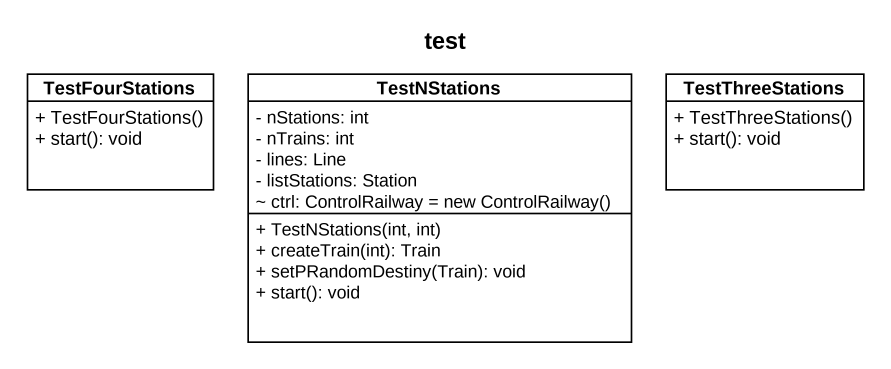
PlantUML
@startuml
title test
hide circle
hide empty members
skinparam classAttributeIconSize 0
class TestFourStations {
  + TestFourStations()
  + start(): void
}
class TestNStations {
  - nStations: int
  - nTrains: int
  - lines: Line
  - listStations: Station
  {field} ~ ctrl: ControlRailway = new ControlRailway()
  + TestNStations(int, int)
  + createTrain(int): Train
  + setPRandomDestiny(Train): void
  + start(): void
}
class TestThreeStations {
  + TestThreeStations()
  + start(): void
}
@enduml
